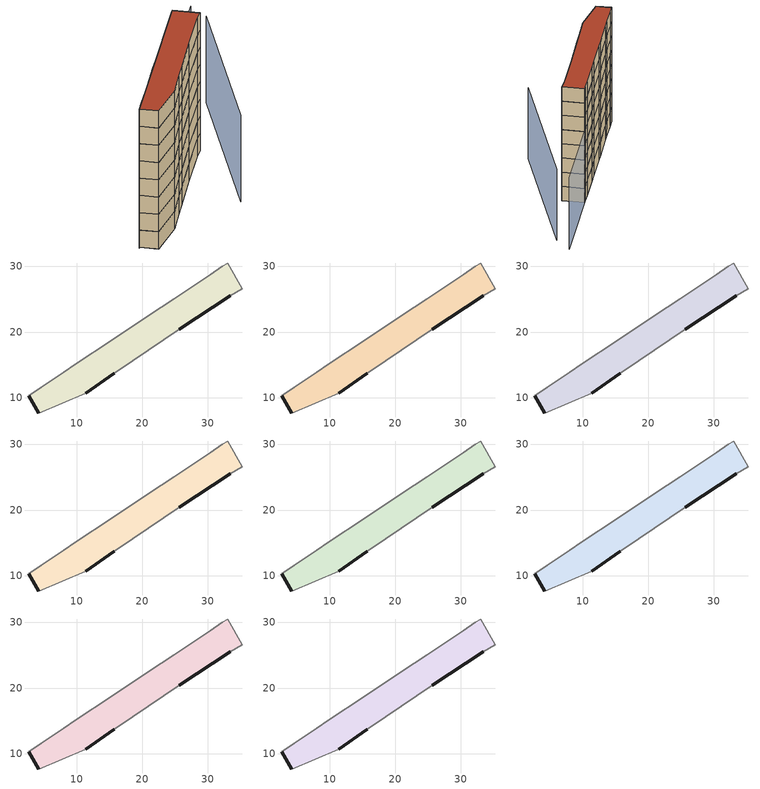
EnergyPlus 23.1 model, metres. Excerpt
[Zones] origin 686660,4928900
033eeff0347fe6cf_F0_whole
 floor ground (EU_floor_Construction): 25.66,20.46 33.38,25.56 35.24,26.6 33,30.51 32.21,29.98 30.35,28.74 24.86,25.08 22.89,23.76 17.3,20.04 15.33,18.73 9.83,15.06 8.04,13.87 4.6,11.57 2.72,10.32 4.25,7.67 11.42,10.71 15.78,13.7 18.54,15.59 z0
 wall outside (EU_wall_Construction): 33.38,25.56 25.66,20.46 / 15.78,13.7 11.42,10.71 / 4.25,7.67 2.72,10.32 z0:3
 wall adiabatic (EU_wall_Construction): 25.66,20.46 18.54,15.59 15.78,13.7 / 11.42,10.71 4.25,7.67 / 2.72,10.32 4.6,11.57 8.04,13.87 9.83,15.06 15.33,18.73 17.3,20.04 22.89,23.76 24.86,25.08 30.35,28.74 32.21,29.98 33,30.51 35.24,26.6 33.38,25.56 z0:3
033eeff0347fe6cf_F1_whole
 floor to 033eeff0347fe6cf_F0_whole (EU_floor_Construction): 25.66,20.46 33.38,25.56 35.24,26.6 33,30.51 32.21,29.98 30.35,28.74 24.86,25.08 22.89,23.76 17.3,20.04 15.33,18.73 9.83,15.06 8.04,13.87 4.6,11.57 2.72,10.32 4.25,7.67 11.42,10.71 15.78,13.7 18.54,15.59 z3
 wall outside (EU_wall_Construction): 33.38,25.56 25.66,20.46 / 15.78,13.7 11.42,10.71 / 4.25,7.67 2.72,10.32 z3:6
 wall adiabatic (EU_wall_Construction): 25.66,20.46 18.54,15.59 15.78,13.7 / 11.42,10.71 4.25,7.67 / 2.72,10.32 4.6,11.57 8.04,13.87 9.83,15.06 15.33,18.73 17.3,20.04 22.89,23.76 24.86,25.08 30.35,28.74 32.21,29.98 33,30.51 35.24,26.6 33.38,25.56 z3:6
033eeff0347fe6cf_F2_whole
 floor to 033eeff0347fe6cf_F1_whole (EU_floor_Construction): 25.66,20.46 33.38,25.56 35.24,26.6 33,30.51 32.21,29.98 30.35,28.74 24.86,25.08 22.89,23.76 17.3,20.04 15.33,18.73 9.83,15.06 8.04,13.87 4.6,11.57 2.72,10.32 4.25,7.67 11.42,10.71 15.78,13.7 18.54,15.59 z6
 wall outside (EU_wall_Construction): 33.38,25.56 25.66,20.46 / 15.78,13.7 11.42,10.71 / 4.25,7.67 2.72,10.32 z6:9
 wall adiabatic (EU_wall_Construction): 25.66,20.46 18.54,15.59 15.78,13.7 / 11.42,10.71 4.25,7.67 / 2.72,10.32 4.6,11.57 8.04,13.87 9.83,15.06 15.33,18.73 17.3,20.04 22.89,23.76 24.86,25.08 30.35,28.74 32.21,29.98 33,30.51 35.24,26.6 33.38,25.56 z6:9
033eeff0347fe6cf_F3_whole
 floor to 033eeff0347fe6cf_F2_whole (EU_floor_Construction): 25.66,20.46 33.38,25.56 35.24,26.6 33,30.51 32.21,29.98 30.35,28.74 24.86,25.08 22.89,23.76 17.3,20.04 15.33,18.73 9.83,15.06 8.04,13.87 4.6,11.57 2.72,10.32 4.25,7.67 11.42,10.71 15.78,13.7 18.54,15.59 z9
 wall outside (EU_wall_Construction): 33.38,25.56 25.66,20.46 / 15.78,13.7 11.42,10.71 / 4.25,7.67 2.72,10.32 z9:12
 wall adiabatic (EU_wall_Construction): 25.66,20.46 18.54,15.59 15.78,13.7 / 11.42,10.71 4.25,7.67 / 2.72,10.32 4.6,11.57 8.04,13.87 9.83,15.06 15.33,18.73 17.3,20.04 22.89,23.76 24.86,25.08 30.35,28.74 32.21,29.98 33,30.51 35.24,26.6 33.38,25.56 z9:12
033eeff0347fe6cf_F4_whole
 floor to 033eeff0347fe6cf_F3_whole (EU_floor_Construction): 25.66,20.46 33.38,25.56 35.24,26.6 33,30.51 32.21,29.98 30.35,28.74 24.86,25.08 22.89,23.76 17.3,20.04 15.33,18.73 9.83,15.06 8.04,13.87 4.6,11.57 2.72,10.32 4.25,7.67 11.42,10.71 15.78,13.7 18.54,15.59 z12
 wall outside (EU_wall_Construction): 33.38,25.56 25.66,20.46 / 15.78,13.7 11.42,10.71 / 4.25,7.67 2.72,10.32 z12:15
 wall adiabatic (EU_wall_Construction): 25.66,20.46 18.54,15.59 15.78,13.7 / 11.42,10.71 4.25,7.67 / 2.72,10.32 4.6,11.57 8.04,13.87 9.83,15.06 15.33,18.73 17.3,20.04 22.89,23.76 24.86,25.08 30.35,28.74 32.21,29.98 33,30.51 35.24,26.6 33.38,25.56 z12:15
033eeff0347fe6cf_F5_whole
 floor to 033eeff0347fe6cf_F4_whole (EU_floor_Construction): 25.66,20.46 33.38,25.56 35.24,26.6 33,30.51 32.21,29.98 30.35,28.74 24.86,25.08 22.89,23.76 17.3,20.04 15.33,18.73 9.83,15.06 8.04,13.87 4.6,11.57 2.72,10.32 4.25,7.67 11.42,10.71 15.78,13.7 18.54,15.59 z15
 wall outside (EU_wall_Construction): 33.38,25.56 25.66,20.46 / 15.78,13.7 11.42,10.71 / 4.25,7.67 2.72,10.32 z15:18
 wall adiabatic (EU_wall_Construction): 25.66,20.46 18.54,15.59 15.78,13.7 / 11.42,10.71 4.25,7.67 / 2.72,10.32 4.6,11.57 8.04,13.87 9.83,15.06 15.33,18.73 17.3,20.04 22.89,23.76 24.86,25.08 30.35,28.74 32.21,29.98 33,30.51 35.24,26.6 33.38,25.56 z15:18
033eeff0347fe6cf_F6_whole
 floor to 033eeff0347fe6cf_F5_whole (EU_floor_Construction): 25.66,20.46 33.38,25.56 35.24,26.6 33,30.51 32.21,29.98 30.35,28.74 24.86,25.08 22.89,23.76 17.3,20.04 15.33,18.73 9.83,15.06 8.04,13.87 4.6,11.57 2.72,10.32 4.25,7.67 11.42,10.71 15.78,13.7 18.54,15.59 z18
 wall outside (EU_wall_Construction): 33.38,25.56 25.66,20.46 / 15.78,13.7 11.42,10.71 / 4.25,7.67 2.72,10.32 z18:21
 wall adiabatic (EU_wall_Construction): 25.66,20.46 18.54,15.59 15.78,13.7 / 11.42,10.71 4.25,7.67 / 2.72,10.32 4.6,11.57 8.04,13.87 9.83,15.06 15.33,18.73 17.3,20.04 22.89,23.76 24.86,25.08 30.35,28.74 32.21,29.98 33,30.51 35.24,26.6 33.38,25.56 z18:21
033eeff0347fe6cf_F7_whole
 floor to 033eeff0347fe6cf_F6_whole (EU_floor_Construction): 25.66,20.46 33.38,25.56 35.24,26.6 33,30.51 32.21,29.98 30.35,28.74 24.86,25.08 22.89,23.76 17.3,20.04 15.33,18.73 9.83,15.06 8.04,13.87 4.6,11.57 2.72,10.32 4.25,7.67 11.42,10.71 15.78,13.7 18.54,15.59 z21
 wall outside (EU_wall_Construction): 33.38,25.56 25.66,20.46 / 15.78,13.7 11.42,10.71 / 4.25,7.67 2.72,10.32 z21:24
 wall adiabatic (EU_wall_Construction): 25.66,20.46 18.54,15.59 15.78,13.7 / 11.42,10.71 4.25,7.67 / 2.72,10.32 4.6,11.57 8.04,13.87 9.83,15.06 15.33,18.73 17.3,20.04 22.89,23.76 24.86,25.08 30.35,28.74 32.21,29.98 33,30.51 35.24,26.6 33.38,25.56 z21:24
 roof outside (EU_roof_Construction): 33,30.51 35.24,26.6 33.38,25.56 25.66,20.46 18.54,15.59 15.78,13.7 11.42,10.71 4.25,7.67 2.72,10.32 4.6,11.57 8.04,13.87 9.83,15.06 15.33,18.73 17.3,20.04 22.89,23.76 24.86,25.08 30.35,28.74 32.21,29.98 z24
shading: 14.59,12.88 27.91,21.99 / 25.68,9.49 48.96,37.57 / 50.17,41.93 2.43,10.12 z0:15
[Building]
EU S2 Campaign: North Axis=0; Terrain=City; Solar Distribution=FullExterior
[Site:Location]
Bologna: Latitude=44.5; Longitude=11.25; Time Zone=1; Elevation=37
[SizingPeriod:WeatherFileDays]
AnnualSizingPeriod: Begin Month=1; Begin Day of Month=1; End Month=12; End Day of Month=31; Day of Week for Start Day=Monday; Use Weather File Daylight Saving Period=No; Use Weather File Rain and Snow Indicators=No
[MATERIAL]
EU_InternalMass_Material: Roughness=MediumRough; Thickness=0.1; Conductivity=1; Density=1800; Specific Heat=900; Thermal Absorptance=0.9; Solar Absorptance=0.7; Visible Absorptance=0.7
[MATERIAL:NOMASS] Roughness=MediumRough; Thermal Absorptance=0.9; Solar Absorptance=0.7; Visible Absorptance=0.7
Name | Thermal Resistance
EU_wall_NoMass | 0.905828
EU_roof_NoMass | 0.37593
EU_floor_NoMass | 0.67114
[CONSTRUCTION]
EU_wall_Construction: EU_wall_NoMass
EU_roof_Construction: EU_roof_NoMass
EU_floor_Construction: EU_floor_NoMass
EU_InternalMass_Construction: EU_InternalMass_Material
[ZONE] Type=1; Multiplier=1; Ceiling Height=autocalculate; Floor Area=autocalculate; Part of Total Floor Area=Yes
Name | Volume
033eeff0347fe6cf_F0_whole | 462.88
033eeff0347fe6cf_F1_whole; 033eeff0347fe6cf_F2_whole; 033eeff0347fe6cf_F3_whole; 033eeff0347fe6cf_F4_whole; 033eeff0347fe6cf_F5_whole; 033eeff0347fe6cf_F6_whole; 033eeff0347fe6cf_F7_whole | 462.878
[INTERNALMASS] Construction=EU_InternalMass_Construction; Surface Area=154.293
Name | Zone or ZoneList
033eeff0347fe6cf_F0_whole_EU_InternalMass | 033eeff0347fe6cf_F0_whole
033eeff0347fe6cf_F1_whole_EU_InternalMass | 033eeff0347fe6cf_F1_whole
033eeff0347fe6cf_F2_whole_EU_InternalMass | 033eeff0347fe6cf_F2_whole
033eeff0347fe6cf_F3_whole_EU_InternalMass | 033eeff0347fe6cf_F3_whole
033eeff0347fe6cf_F4_whole_EU_InternalMass | 033eeff0347fe6cf_F4_whole
033eeff0347fe6cf_F5_whole_EU_InternalMass | 033eeff0347fe6cf_F5_whole
033eeff0347fe6cf_F6_whole_EU_InternalMass | 033eeff0347fe6cf_F6_whole
033eeff0347fe6cf_F7_whole_EU_InternalMass | 033eeff0347fe6cf_F7_whole
[OTHEREQUIPMENT] Fuel Type=Electricity; Design Level Calculation Method=Watts/Area; Power per Zone Floor Area=1; Fraction Latent=0; Fraction Radiant=0; Fraction Lost=0; Carbon Dioxide Generation Rate=0; EndUse Subcategory=EU_Step8_InternalGains
Name | Zone or ZoneList or Space or SpaceList | Schedule
EU_Step8_InternalGain_033eeff0347fe6cf_F0_whole_f000 | 033eeff0347fe6cf_F0_whole | EU_Step8_GainSchedule_033eeff0347fe6cf_F0_whole_f000
EU_Step8_InternalGain_033eeff0347fe6cf_F1_whole_f000 | 033eeff0347fe6cf_F1_whole | EU_Step8_GainSchedule_033eeff0347fe6cf_F1_whole_f000
EU_Step8_InternalGain_033eeff0347fe6cf_F2_whole_f000 | 033eeff0347fe6cf_F2_whole | EU_Step8_GainSchedule_033eeff0347fe6cf_F2_whole_f000
EU_Step8_InternalGain_033eeff0347fe6cf_F3_whole_f000 | 033eeff0347fe6cf_F3_whole | EU_Step8_GainSchedule_033eeff0347fe6cf_F3_whole_f000
EU_Step8_InternalGain_033eeff0347fe6cf_F4_whole_f000 | 033eeff0347fe6cf_F4_whole | EU_Step8_GainSchedule_033eeff0347fe6cf_F4_whole_f000
EU_Step8_InternalGain_033eeff0347fe6cf_F5_whole_f000 | 033eeff0347fe6cf_F5_whole | EU_Step8_GainSchedule_033eeff0347fe6cf_F5_whole_f000
EU_Step8_InternalGain_033eeff0347fe6cf_F6_whole_f000 | 033eeff0347fe6cf_F6_whole | EU_Step8_GainSchedule_033eeff0347fe6cf_F6_whole_f000
EU_Step8_InternalGain_033eeff0347fe6cf_F7_whole_f000 | 033eeff0347fe6cf_F7_whole | EU_Step8_GainSchedule_033eeff0347fe6cf_F7_whole_f000
[ZONEVENTILATION:DESIGNFLOWRATE] Schedule=EU_AlwaysOn; Design Flow Rate Calculation Method=AirChanges/Hour; Air Changes per Hour=0.73129; Ventilation Type=Natural; Fan Pressure Rise=0; Fan Total Efficiency=1; Constant Term Coefficient=1; Temperature Term Coefficient=0; Velocity Term Coefficient=0; Velocity Squared Term Coefficient=0; Minimum Indoor Temperature=-100; Maximum Indoor Temperature=100; Delta Temperature=-100; Minimum Outdoor Temperature=-100; Maximum Outdoor Temperature=100; Maximum Wind Speed=40
Name | Zone or ZoneList or Space or SpaceList
EU_ConstantAir_033eeff0347fe6cf_F0_whole | 033eeff0347fe6cf_F0_whole
EU_ConstantAir_033eeff0347fe6cf_F1_whole | 033eeff0347fe6cf_F1_whole
EU_ConstantAir_033eeff0347fe6cf_F2_whole | 033eeff0347fe6cf_F2_whole
EU_ConstantAir_033eeff0347fe6cf_F3_whole | 033eeff0347fe6cf_F3_whole
EU_ConstantAir_033eeff0347fe6cf_F4_whole | 033eeff0347fe6cf_F4_whole
EU_ConstantAir_033eeff0347fe6cf_F5_whole | 033eeff0347fe6cf_F5_whole
EU_ConstantAir_033eeff0347fe6cf_F6_whole | 033eeff0347fe6cf_F6_whole
EU_ConstantAir_033eeff0347fe6cf_F7_whole | 033eeff0347fe6cf_F7_whole
[HVACTEMPLATE:THERMOSTAT] Constant Heating Setpoint=20; Constant Cooling Setpoint=50
EU_HeatOnly_033eeff0347fe6cf_F0_whole; EU_HeatOnly_033eeff0347fe6cf_F1_whole; EU_HeatOnly_033eeff0347fe6cf_F2_whole; EU_HeatOnly_033eeff0347fe6cf_F3_whole; EU_HeatOnly_033eeff0347fe6cf_F4_whole; EU_HeatOnly_033eeff0347fe6cf_F5_whole; EU_HeatOnly_033eeff0347fe6cf_F6_whole; EU_HeatOnly_033eeff0347fe6cf_F7_whole
[HVACTEMPLATE:ZONE:IDEALLOADSAIRSYSTEM] System Availability Schedule=EU_AlwaysOn; Maximum Heating Supply Air Temperature=50; Minimum Cooling Supply Air Temperature=13; Maximum Heating Supply Air Humidity Ratio=0.0156; Minimum Cooling Supply Air Humidity Ratio=0.0077; Heating Limit=NoLimit; Cooling Limit=NoLimit; Heating Availability Schedule=EU_AlwaysOn; Cooling Availability Schedule=EU_CoolingOff; Dehumidification Control Type=ConstantSensibleHeatRatio; Cooling Sensible Heat Ratio=0.7; Dehumidification Setpoint=60; Humidification Control Type=None; Humidification Setpoint=30; Outdoor Air Method=None; Outdoor Air Flow Rate per Person=0.00944; Outdoor Air Flow Rate per Zone Floor Area=0; Outdoor Air Flow Rate per Zone=0; Demand Controlled Ventilation Type=None; Outdoor Air Economizer Type=NoEconomizer; Heat Recovery Type=None; Sensible Heat Recovery Effectiveness=0.7; Latent Heat Recovery Effectiveness=0.65
Name | Template Thermostat
033eeff0347fe6cf_F0_whole | EU_HeatOnly_033eeff0347fe6cf_F0_whole
033eeff0347fe6cf_F1_whole | EU_HeatOnly_033eeff0347fe6cf_F1_whole
033eeff0347fe6cf_F2_whole | EU_HeatOnly_033eeff0347fe6cf_F2_whole
033eeff0347fe6cf_F3_whole | EU_HeatOnly_033eeff0347fe6cf_F3_whole
033eeff0347fe6cf_F4_whole | EU_HeatOnly_033eeff0347fe6cf_F4_whole
033eeff0347fe6cf_F5_whole | EU_HeatOnly_033eeff0347fe6cf_F5_whole
033eeff0347fe6cf_F6_whole | EU_HeatOnly_033eeff0347fe6cf_F6_whole
033eeff0347fe6cf_F7_whole | EU_HeatOnly_033eeff0347fe6cf_F7_whole
[SIZING:ZONE] Zone Cooling Design Supply Air Temperature Input Method=SupplyAirTemperature; Zone Cooling Design Supply Air Temperature=13; Zone Heating Design Supply Air Temperature Input Method=SupplyAirTemperature; Zone Heating Design Supply Air Temperature=50; Zone Cooling Design Supply Air Humidity Ratio=0.008; Zone Heating Design Supply Air Humidity Ratio=0.008; Cooling Design Air Flow Method=DesignDay; Cooling Design Air Flow Rate=0; Cooling Minimum Air Flow per Zone Floor Area=0.000762; Cooling Minimum Air Flow=0; Cooling Minimum Air Flow Fraction=0.2; Heating Design Air Flow Method=DesignDay; Heating Design Air Flow Rate=0; Heating Maximum Air Flow per Zone Floor Area=0.002032; Heating Maximum Air Flow=0.141576; Heating Maximum Air Flow Fraction=0.3; Account for Dedicated Outdoor Air System=No; Dedicated Outdoor Air System Control Strategy=NeutralSupplyAir; Dedicated Outdoor Air Low Setpoint Temperature for Design=autosize; Dedicated Outdoor Air High Setpoint Temperature for Design=autosize; Zone Load Sizing Method=Sensible Load Only No Latent Load; Zone Latent Cooling Design Supply Air Humidity Ratio Input Method=HumidityRatioDifference; Zone Cooling Design Supply Air Humidity Ratio Difference=0.005; Zone Latent Heating Design Supply Air Humidity Ratio Input Method=HumidityRatioDifference; Zone Humidification Design Supply Air Humidity Ratio Difference=0.005
033eeff0347fe6cf_F0_whole; 033eeff0347fe6cf_F1_whole; 033eeff0347fe6cf_F2_whole; 033eeff0347fe6cf_F3_whole; 033eeff0347fe6cf_F4_whole; 033eeff0347fe6cf_F5_whole; 033eeff0347fe6cf_F6_whole; 033eeff0347fe6cf_F7_whole
[SCHEDULE:CONSTANT]
Name | Hourly Value
EU_AlwaysOn | 1
EU_CoolingOff | 0
[SCHEDULE:FILE] Column Number=1; Rows to Skip at Top=0; Number of Hours of Data=8760; Column Separator=Comma; Interpolate to Timestep=No; Minutes per Item=60; Adjust Schedule for Daylight Savings=Yes
Name | File
EU_Step8_GainSchedule_033eeff0347fe6cf_F0_whole_f000 | ../../schedules/033eeff0347fe6cf/033eeff0347fe6cf_F0_whole_f000_gain.csv
EU_Step8_GainSchedule_033eeff0347fe6cf_F1_whole_f000 | ../../schedules/033eeff0347fe6cf/033eeff0347fe6cf_F1_whole_f000_gain.csv
EU_Step8_GainSchedule_033eeff0347fe6cf_F2_whole_f000 | ../../schedules/033eeff0347fe6cf/033eeff0347fe6cf_F2_whole_f000_gain.csv
EU_Step8_GainSchedule_033eeff0347fe6cf_F3_whole_f000 | ../../schedules/033eeff0347fe6cf/033eeff0347fe6cf_F3_whole_f000_gain.csv
EU_Step8_GainSchedule_033eeff0347fe6cf_F4_whole_f000 | ../../schedules/033eeff0347fe6cf/033eeff0347fe6cf_F4_whole_f000_gain.csv
EU_Step8_GainSchedule_033eeff0347fe6cf_F5_whole_f000 | ../../schedules/033eeff0347fe6cf/033eeff0347fe6cf_F5_whole_f000_gain.csv
EU_Step8_GainSchedule_033eeff0347fe6cf_F6_whole_f000 | ../../schedules/033eeff0347fe6cf/033eeff0347fe6cf_F6_whole_f000_gain.csv
EU_Step8_GainSchedule_033eeff0347fe6cf_F7_whole_f000 | ../../schedules/033eeff0347fe6cf/033eeff0347fe6cf_F7_whole_f000_gain.csv
